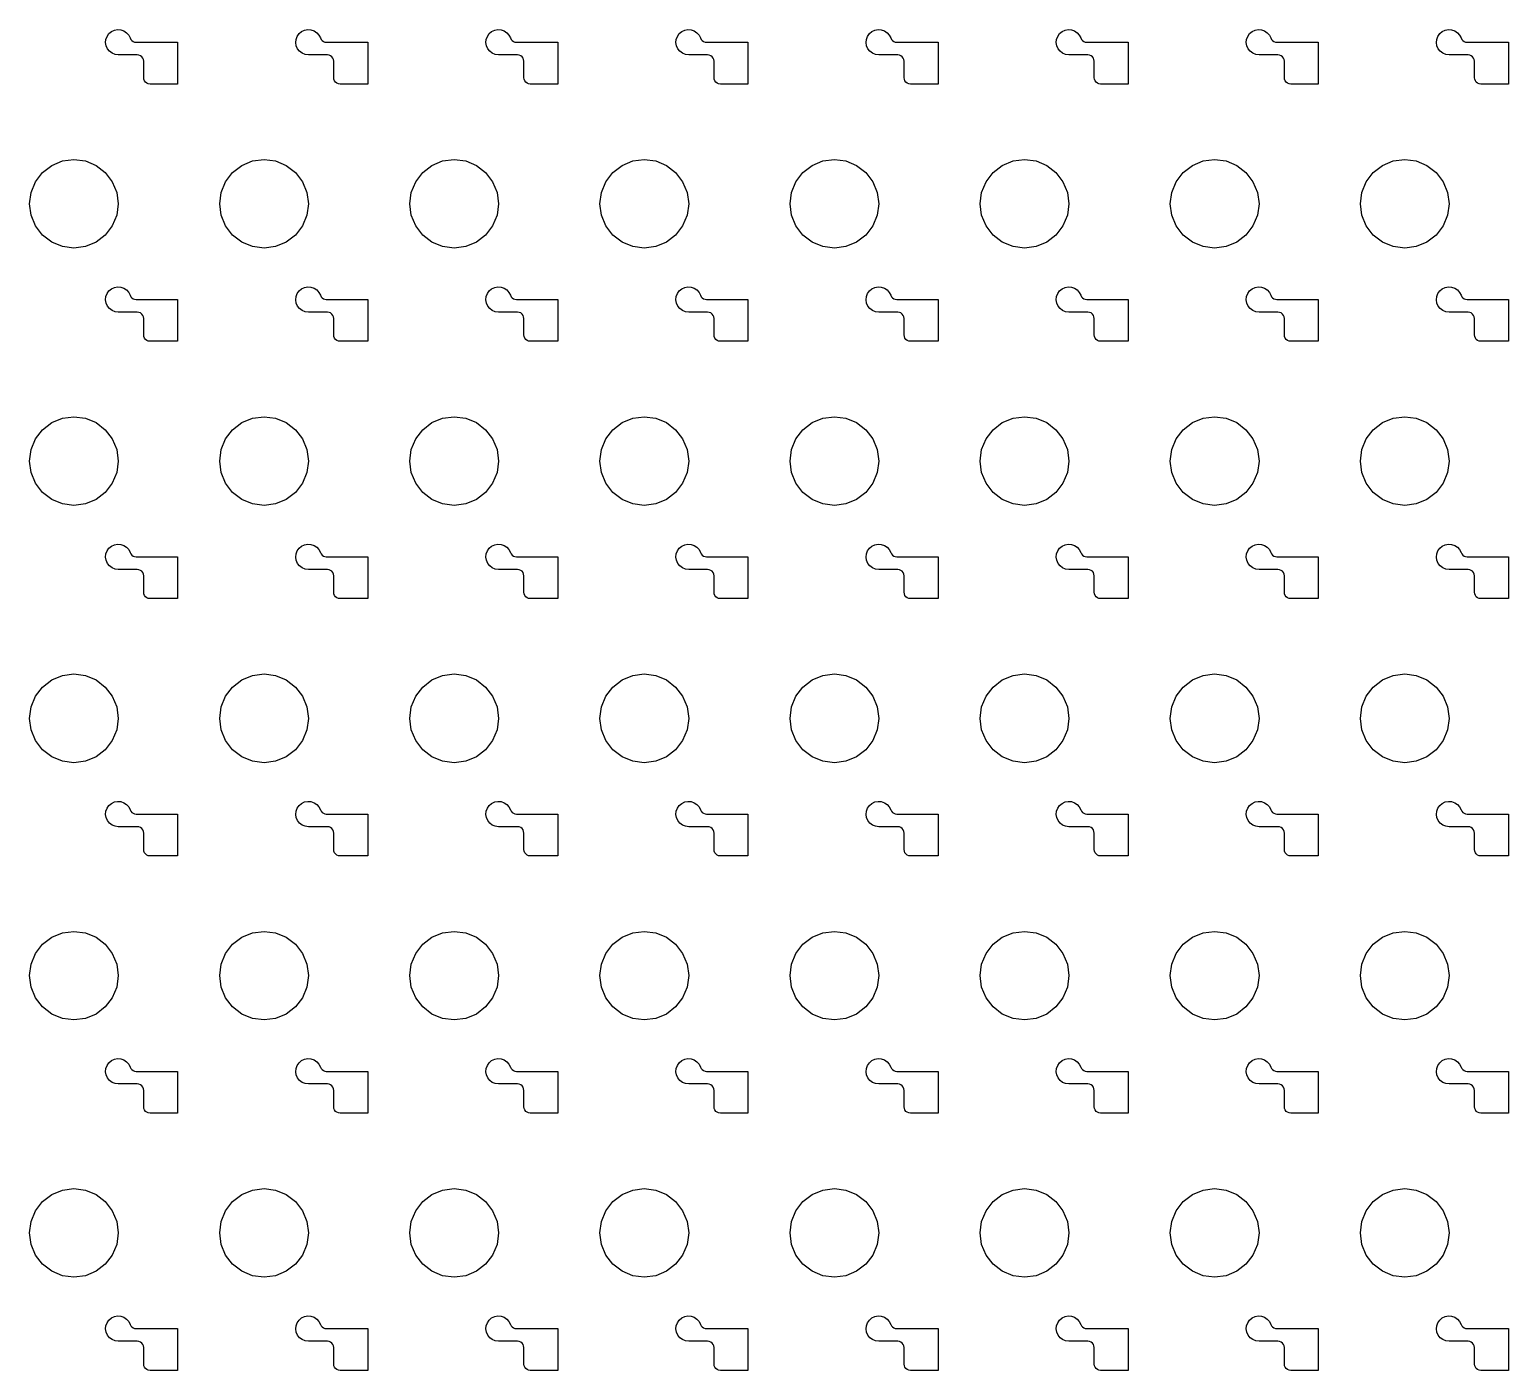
# Model space of a CAD drawing. Extents: x 11 to 212, y 11 to 212.
# Drawn here: x 79.91 to 93.63, y 61.2 to 73.65 of the extents above; entities that cross this region are included whole.
import ezdxf

# ---------------------------------------------------------------- set-up
doc = ezdxf.new("R2010")
doc.units = 0
doc.layers.add('C3', color=7, linetype='continuous')

msp = doc.modelspace()

# ---------------------------------------------------------------- linework, layer by layer
at = {"layer": 'C3'}
for points in [[(81.024, 73.141), (81.008, 73.143), (80.994, 73.149), (80.982, 73.158), (80.973, 73.171), (80.967, 73.185), (80.965, 73.2), (80.965, 73.353), (80.963, 73.368), (80.957, 73.382), (80.947, 73.395), (80.935, 73.404), (80.921, 73.41), (80.906, 73.412), (80.729, 73.412), (80.699, 73.416), (80.672, 73.427), (80.647, 73.445), (80.629, 73.469), (80.617, 73.496), (80.612, 73.526), (80.615, 73.556), (80.625, 73.584), (80.643, 73.609), (80.666, 73.628), (80.693, 73.641), (80.723, 73.647), (80.753, 73.645), (80.782, 73.635), (80.807, 73.618), (80.827, 73.596), (80.84, 73.569), (80.847, 73.556), (80.856, 73.545), (80.868, 73.536), (80.881, 73.531), (80.896, 73.529), (81.28, 73.529), (81.28, 73.141)], [(82.788, 73.141), (82.773, 73.143), (82.759, 73.149), (82.747, 73.158), (82.737, 73.171), (82.731, 73.185), (82.729, 73.2), (82.729, 73.353), (82.727, 73.368), (82.722, 73.382), (82.712, 73.395), (82.7, 73.404), (82.686, 73.41), (82.671, 73.412), (82.494, 73.412), (82.464, 73.416), (82.436, 73.427), (82.412, 73.445), (82.393, 73.469), (82.381, 73.496), (82.377, 73.526), (82.38, 73.556), (82.39, 73.584), (82.408, 73.609), (82.431, 73.628), (82.458, 73.641), (82.488, 73.647), (82.518, 73.645), (82.546, 73.635), (82.571, 73.618), (82.591, 73.596), (82.605, 73.569), (82.611, 73.556), (82.621, 73.545), (82.633, 73.536), (82.646, 73.531), (82.66, 73.529), (83.045, 73.529), (83.045, 73.141)], [(84.553, 73.141), (84.538, 73.143), (84.524, 73.149), (84.511, 73.158), (84.502, 73.171), (84.496, 73.185), (84.494, 73.2), (84.494, 73.353), (84.492, 73.368), (84.486, 73.382), (84.477, 73.395), (84.465, 73.404), (84.451, 73.41), (84.435, 73.412), (84.259, 73.412), (84.229, 73.416), (84.201, 73.427), (84.177, 73.445), (84.158, 73.469), (84.146, 73.496), (84.141, 73.526), (84.144, 73.556), (84.155, 73.584), (84.172, 73.609), (84.195, 73.628), (84.223, 73.641), (84.252, 73.647), (84.282, 73.645), (84.311, 73.635), (84.336, 73.618), (84.356, 73.596), (84.37, 73.569), (84.376, 73.556), (84.386, 73.545), (84.397, 73.536), (84.411, 73.531), (84.425, 73.529), (84.809, 73.529), (84.809, 73.141)], [(86.318, 73.141), (86.302, 73.143), (86.288, 73.149), (86.276, 73.158), (86.267, 73.171), (86.261, 73.185), (86.259, 73.2), (86.259, 73.353), (86.257, 73.368), (86.251, 73.382), (86.242, 73.395), (86.229, 73.404), (86.215, 73.41), (86.2, 73.412), (86.024, 73.412), (85.994, 73.416), (85.966, 73.427), (85.941, 73.445), (85.923, 73.469), (85.911, 73.496), (85.906, 73.526), (85.909, 73.556), (85.92, 73.584), (85.937, 73.609), (85.96, 73.628), (85.987, 73.641), (86.017, 73.647), (86.047, 73.645), (86.076, 73.635), (86.101, 73.618), (86.121, 73.596), (86.134, 73.569), (86.141, 73.556), (86.15, 73.545), (86.162, 73.536), (86.176, 73.531), (86.19, 73.529), (86.574, 73.529), (86.574, 73.141)], [(88.082, 73.141), (88.067, 73.143), (88.053, 73.149), (88.041, 73.158), (88.031, 73.171), (88.026, 73.185), (88.024, 73.2), (88.024, 73.353), (88.022, 73.368), (88.016, 73.382), (88.006, 73.395), (87.994, 73.404), (87.98, 73.41), (87.965, 73.412), (87.788, 73.412), (87.758, 73.416), (87.73, 73.427), (87.706, 73.445), (87.687, 73.469), (87.675, 73.496), (87.671, 73.526), (87.674, 73.556), (87.684, 73.584), (87.702, 73.609), (87.725, 73.628), (87.752, 73.641), (87.782, 73.647), (87.812, 73.645), (87.84, 73.635), (87.866, 73.618), (87.886, 73.596), (87.899, 73.569), (87.906, 73.556), (87.915, 73.545), (87.927, 73.536), (87.94, 73.531), (87.955, 73.529), (88.339, 73.529), (88.339, 73.141)], [(89.847, 73.141), (89.832, 73.143), (89.818, 73.149), (89.805, 73.158), (89.796, 73.171), (89.79, 73.185), (89.788, 73.2), (89.788, 73.353), (89.786, 73.368), (89.78, 73.382), (89.771, 73.395), (89.759, 73.404), (89.745, 73.41), (89.729, 73.412), (89.553, 73.412), (89.523, 73.416), (89.495, 73.427), (89.471, 73.445), (89.452, 73.469), (89.44, 73.496), (89.435, 73.526), (89.438, 73.556), (89.449, 73.584), (89.466, 73.609), (89.49, 73.628), (89.517, 73.641), (89.546, 73.647), (89.577, 73.645), (89.605, 73.635), (89.63, 73.618), (89.65, 73.596), (89.664, 73.569), (89.67, 73.556), (89.68, 73.545), (89.692, 73.536), (89.705, 73.531), (89.719, 73.529), (90.104, 73.529), (90.104, 73.141)], [(91.612, 73.141), (91.597, 73.143), (91.582, 73.149), (91.57, 73.158), (91.561, 73.171), (91.555, 73.185), (91.553, 73.2), (91.553, 73.353), (91.551, 73.368), (91.545, 73.382), (91.536, 73.395), (91.524, 73.404), (91.509, 73.41), (91.494, 73.412), (91.318, 73.412), (91.288, 73.416), (91.26, 73.427), (91.236, 73.445), (91.217, 73.469), (91.205, 73.496), (91.2, 73.526), (91.203, 73.556), (91.214, 73.584), (91.231, 73.609), (91.254, 73.628), (91.282, 73.641), (91.311, 73.647), (91.341, 73.645), (91.37, 73.635), (91.395, 73.618), (91.415, 73.596), (91.429, 73.569), (91.435, 73.556), (91.444, 73.545), (91.456, 73.536), (91.47, 73.531), (91.484, 73.529), (91.868, 73.529), (91.868, 73.141)], [(93.376, 73.141), (93.361, 73.143), (93.347, 73.149), (93.335, 73.158), (93.326, 73.171), (93.32, 73.185), (93.318, 73.2), (93.318, 73.353), (93.316, 73.368), (93.31, 73.382), (93.3, 73.395), (93.288, 73.404), (93.274, 73.41), (93.259, 73.412), (93.082, 73.412), (93.052, 73.416), (93.024, 73.427), (93, 73.445), (92.982, 73.469), (92.969, 73.496), (92.965, 73.526), (92.968, 73.556), (92.978, 73.584), (92.996, 73.609), (93.019, 73.628), (93.046, 73.641), (93.076, 73.647), (93.106, 73.645), (93.135, 73.635), (93.16, 73.618), (93.18, 73.596), (93.193, 73.569), (93.2, 73.556), (93.209, 73.545), (93.221, 73.536), (93.234, 73.531), (93.249, 73.529), (93.633, 73.529), (93.633, 73.141)], [(80.729, 72.029), (80.715, 71.923), (80.674, 71.824), (80.609, 71.738), (80.524, 71.673), (80.424, 71.632), (80.318, 71.618), (80.211, 71.632), (80.112, 71.673), (80.026, 71.738), (79.961, 71.824), (79.92, 71.923), (79.906, 72.029), (79.92, 72.136), (79.961, 72.235), (80.026, 72.321), (80.112, 72.386), (80.211, 72.427), (80.318, 72.441), (80.424, 72.427), (80.524, 72.386), (80.609, 72.321), (80.674, 72.235), (80.715, 72.136)], [(82.494, 72.029), (82.48, 71.923), (82.439, 71.824), (82.374, 71.738), (82.288, 71.673), (82.189, 71.632), (82.082, 71.618), (81.976, 71.632), (81.876, 71.673), (81.791, 71.738), (81.726, 71.824), (81.685, 71.923), (81.671, 72.029), (81.685, 72.136), (81.726, 72.235), (81.791, 72.321), (81.876, 72.386), (81.976, 72.427), (82.082, 72.441), (82.189, 72.427), (82.288, 72.386), (82.374, 72.321), (82.439, 72.235), (82.48, 72.136)], [(84.259, 72.029), (84.245, 71.923), (84.204, 71.824), (84.138, 71.738), (84.053, 71.673), (83.954, 71.632), (83.847, 71.618), (83.74, 71.632), (83.641, 71.673), (83.556, 71.738), (83.49, 71.824), (83.449, 71.923), (83.435, 72.029), (83.449, 72.136), (83.49, 72.235), (83.556, 72.321), (83.641, 72.386), (83.74, 72.427), (83.847, 72.441), (83.954, 72.427), (84.053, 72.386), (84.138, 72.321), (84.204, 72.235), (84.245, 72.136)], [(86.024, 72.029), (86.009, 71.923), (85.968, 71.824), (85.903, 71.738), (85.818, 71.673), (85.718, 71.632), (85.612, 71.618), (85.505, 71.632), (85.406, 71.673), (85.321, 71.738), (85.255, 71.824), (85.214, 71.923), (85.2, 72.029), (85.214, 72.136), (85.255, 72.235), (85.321, 72.321), (85.406, 72.386), (85.505, 72.427), (85.612, 72.441), (85.718, 72.427), (85.818, 72.386), (85.903, 72.321), (85.968, 72.235), (86.009, 72.136)], [(87.788, 72.029), (87.774, 71.923), (87.733, 71.824), (87.668, 71.738), (87.582, 71.673), (87.483, 71.632), (87.376, 71.618), (87.27, 71.632), (87.171, 71.673), (87.085, 71.738), (87.02, 71.824), (86.979, 71.923), (86.965, 72.029), (86.979, 72.136), (87.02, 72.235), (87.085, 72.321), (87.171, 72.386), (87.27, 72.427), (87.376, 72.441), (87.483, 72.427), (87.582, 72.386), (87.668, 72.321), (87.733, 72.235), (87.774, 72.136)], [(89.553, 72.029), (89.539, 71.923), (89.498, 71.824), (89.432, 71.738), (89.347, 71.673), (89.248, 71.632), (89.141, 71.618), (89.035, 71.632), (88.935, 71.673), (88.85, 71.738), (88.785, 71.824), (88.743, 71.923), (88.729, 72.029), (88.743, 72.136), (88.785, 72.235), (88.85, 72.321), (88.935, 72.386), (89.035, 72.427), (89.141, 72.441), (89.248, 72.427), (89.347, 72.386), (89.432, 72.321), (89.498, 72.235), (89.539, 72.136)], [(91.318, 72.029), (91.304, 71.923), (91.262, 71.824), (91.197, 71.738), (91.112, 71.673), (91.012, 71.632), (90.906, 71.618), (90.799, 71.632), (90.7, 71.673), (90.615, 71.738), (90.549, 71.824), (90.508, 71.923), (90.494, 72.029), (90.508, 72.136), (90.549, 72.235), (90.615, 72.321), (90.7, 72.386), (90.799, 72.427), (90.906, 72.441), (91.012, 72.427), (91.112, 72.386), (91.197, 72.321), (91.262, 72.235), (91.304, 72.136)], [(93.082, 72.029), (93.068, 71.923), (93.027, 71.824), (92.962, 71.738), (92.876, 71.673), (92.777, 71.632), (92.671, 71.618), (92.564, 71.632), (92.465, 71.673), (92.379, 71.738), (92.314, 71.824), (92.273, 71.923), (92.259, 72.029), (92.273, 72.136), (92.314, 72.235), (92.379, 72.321), (92.465, 72.386), (92.564, 72.427), (92.671, 72.441), (92.777, 72.427), (92.876, 72.386), (92.962, 72.321), (93.027, 72.235), (93.068, 72.136)], [(81.024, 70.753), (81.008, 70.755), (80.994, 70.761), (80.982, 70.77), (80.973, 70.782), (80.967, 70.797), (80.965, 70.812), (80.965, 70.965), (80.963, 70.98), (80.957, 70.994), (80.947, 71.006), (80.935, 71.016), (80.921, 71.022), (80.906, 71.024), (80.729, 71.024), (80.699, 71.027), (80.672, 71.039), (80.647, 71.057), (80.629, 71.08), (80.617, 71.108), (80.612, 71.138), (80.615, 71.168), (80.625, 71.196), (80.643, 71.221), (80.666, 71.24), (80.693, 71.253), (80.723, 71.259), (80.753, 71.256), (80.782, 71.247), (80.807, 71.23), (80.827, 71.207), (80.84, 71.18), (80.847, 71.167), (80.856, 71.157), (80.868, 71.148), (80.881, 71.143), (80.896, 71.141), (81.28, 71.141), (81.28, 70.753)], [(82.788, 70.753), (82.773, 70.755), (82.759, 70.761), (82.747, 70.77), (82.737, 70.782), (82.731, 70.797), (82.729, 70.812), (82.729, 70.965), (82.727, 70.98), (82.722, 70.994), (82.712, 71.006), (82.7, 71.016), (82.686, 71.022), (82.671, 71.024), (82.494, 71.024), (82.464, 71.027), (82.436, 71.039), (82.412, 71.057), (82.393, 71.08), (82.381, 71.108), (82.377, 71.138), (82.38, 71.168), (82.39, 71.196), (82.408, 71.221), (82.431, 71.24), (82.458, 71.253), (82.488, 71.259), (82.518, 71.256), (82.546, 71.247), (82.571, 71.23), (82.591, 71.207), (82.605, 71.18), (82.611, 71.167), (82.621, 71.157), (82.633, 71.148), (82.646, 71.143), (82.66, 71.141), (83.045, 71.141), (83.045, 70.753)], [(84.553, 70.753), (84.538, 70.755), (84.524, 70.761), (84.511, 70.77), (84.502, 70.782), (84.496, 70.797), (84.494, 70.812), (84.494, 70.965), (84.492, 70.98), (84.486, 70.994), (84.477, 71.006), (84.465, 71.016), (84.451, 71.022), (84.435, 71.024), (84.259, 71.024), (84.229, 71.027), (84.201, 71.039), (84.177, 71.057), (84.158, 71.08), (84.146, 71.108), (84.141, 71.138), (84.144, 71.168), (84.155, 71.196), (84.172, 71.221), (84.195, 71.24), (84.223, 71.253), (84.252, 71.259), (84.282, 71.256), (84.311, 71.247), (84.336, 71.23), (84.356, 71.207), (84.37, 71.18), (84.376, 71.167), (84.386, 71.157), (84.397, 71.148), (84.411, 71.143), (84.425, 71.141), (84.809, 71.141), (84.809, 70.753)], [(86.318, 70.753), (86.302, 70.755), (86.288, 70.761), (86.276, 70.77), (86.267, 70.782), (86.261, 70.797), (86.259, 70.812), (86.259, 70.965), (86.257, 70.98), (86.251, 70.994), (86.242, 71.006), (86.229, 71.016), (86.215, 71.022), (86.2, 71.024), (86.024, 71.024), (85.994, 71.027), (85.966, 71.039), (85.941, 71.057), (85.923, 71.08), (85.911, 71.108), (85.906, 71.138), (85.909, 71.168), (85.92, 71.196), (85.937, 71.221), (85.96, 71.24), (85.987, 71.253), (86.017, 71.259), (86.047, 71.256), (86.076, 71.247), (86.101, 71.23), (86.121, 71.207), (86.134, 71.18), (86.141, 71.167), (86.15, 71.157), (86.162, 71.148), (86.176, 71.143), (86.19, 71.141), (86.574, 71.141), (86.574, 70.753)], [(88.082, 70.753), (88.067, 70.755), (88.053, 70.761), (88.041, 70.77), (88.031, 70.782), (88.026, 70.797), (88.024, 70.812), (88.024, 70.965), (88.022, 70.98), (88.016, 70.994), (88.006, 71.006), (87.994, 71.016), (87.98, 71.022), (87.965, 71.024), (87.788, 71.024), (87.758, 71.027), (87.73, 71.039), (87.706, 71.057), (87.687, 71.08), (87.675, 71.108), (87.671, 71.138), (87.674, 71.168), (87.684, 71.196), (87.702, 71.221), (87.725, 71.24), (87.752, 71.253), (87.782, 71.259), (87.812, 71.256), (87.84, 71.247), (87.866, 71.23), (87.886, 71.207), (87.899, 71.18), (87.906, 71.167), (87.915, 71.157), (87.927, 71.148), (87.94, 71.143), (87.955, 71.141), (88.339, 71.141), (88.339, 70.753)], [(89.847, 70.753), (89.832, 70.755), (89.818, 70.761), (89.805, 70.77), (89.796, 70.782), (89.79, 70.797), (89.788, 70.812), (89.788, 70.965), (89.786, 70.98), (89.78, 70.994), (89.771, 71.006), (89.759, 71.016), (89.745, 71.022), (89.729, 71.024), (89.553, 71.024), (89.523, 71.027), (89.495, 71.039), (89.471, 71.057), (89.452, 71.08), (89.44, 71.108), (89.435, 71.138), (89.438, 71.168), (89.449, 71.196), (89.466, 71.221), (89.49, 71.24), (89.517, 71.253), (89.546, 71.259), (89.577, 71.256), (89.605, 71.247), (89.63, 71.23), (89.65, 71.207), (89.664, 71.18), (89.67, 71.167), (89.68, 71.157), (89.692, 71.148), (89.705, 71.143), (89.719, 71.141), (90.104, 71.141), (90.104, 70.753)], [(91.612, 70.753), (91.597, 70.755), (91.582, 70.761), (91.57, 70.77), (91.561, 70.782), (91.555, 70.797), (91.553, 70.812), (91.553, 70.965), (91.551, 70.98), (91.545, 70.994), (91.536, 71.006), (91.524, 71.016), (91.509, 71.022), (91.494, 71.024), (91.318, 71.024), (91.288, 71.027), (91.26, 71.039), (91.236, 71.057), (91.217, 71.08), (91.205, 71.108), (91.2, 71.138), (91.203, 71.168), (91.214, 71.196), (91.231, 71.221), (91.254, 71.24), (91.282, 71.253), (91.311, 71.259), (91.341, 71.256), (91.37, 71.247), (91.395, 71.23), (91.415, 71.207), (91.429, 71.18), (91.435, 71.167), (91.444, 71.157), (91.456, 71.148), (91.47, 71.143), (91.484, 71.141), (91.868, 71.141), (91.868, 70.753)], [(93.376, 70.753), (93.361, 70.755), (93.347, 70.761), (93.335, 70.77), (93.326, 70.782), (93.32, 70.797), (93.318, 70.812), (93.318, 70.965), (93.316, 70.98), (93.31, 70.994), (93.3, 71.006), (93.288, 71.016), (93.274, 71.022), (93.259, 71.024), (93.082, 71.024), (93.052, 71.027), (93.024, 71.039), (93, 71.057), (92.982, 71.08), (92.969, 71.108), (92.965, 71.138), (92.968, 71.168), (92.978, 71.196), (92.996, 71.221), (93.019, 71.24), (93.046, 71.253), (93.076, 71.259), (93.106, 71.256), (93.135, 71.247), (93.16, 71.23), (93.18, 71.207), (93.193, 71.18), (93.2, 71.167), (93.209, 71.157), (93.221, 71.148), (93.234, 71.143), (93.249, 71.141), (93.633, 71.141), (93.633, 70.753)], [(80.729, 69.641), (80.715, 69.535), (80.674, 69.435), (80.609, 69.35), (80.524, 69.285), (80.424, 69.243), (80.318, 69.229), (80.211, 69.243), (80.112, 69.285), (80.026, 69.35), (79.961, 69.435), (79.92, 69.535), (79.906, 69.641), (79.92, 69.748), (79.961, 69.847), (80.026, 69.932), (80.112, 69.998), (80.211, 70.039), (80.318, 70.053), (80.424, 70.039), (80.524, 69.998), (80.609, 69.932), (80.674, 69.847), (80.715, 69.748)], [(82.494, 69.641), (82.48, 69.535), (82.439, 69.435), (82.374, 69.35), (82.288, 69.285), (82.189, 69.243), (82.082, 69.229), (81.976, 69.243), (81.876, 69.285), (81.791, 69.35), (81.726, 69.435), (81.685, 69.535), (81.671, 69.641), (81.685, 69.748), (81.726, 69.847), (81.791, 69.932), (81.876, 69.998), (81.976, 70.039), (82.082, 70.053), (82.189, 70.039), (82.288, 69.998), (82.374, 69.932), (82.439, 69.847), (82.48, 69.748)], [(84.259, 69.641), (84.245, 69.535), (84.204, 69.435), (84.138, 69.35), (84.053, 69.285), (83.954, 69.243), (83.847, 69.229), (83.74, 69.243), (83.641, 69.285), (83.556, 69.35), (83.49, 69.435), (83.449, 69.535), (83.435, 69.641), (83.449, 69.748), (83.49, 69.847), (83.556, 69.932), (83.641, 69.998), (83.74, 70.039), (83.847, 70.053), (83.954, 70.039), (84.053, 69.998), (84.138, 69.932), (84.204, 69.847), (84.245, 69.748)], [(86.024, 69.641), (86.009, 69.535), (85.968, 69.435), (85.903, 69.35), (85.818, 69.285), (85.718, 69.243), (85.612, 69.229), (85.505, 69.243), (85.406, 69.285), (85.321, 69.35), (85.255, 69.435), (85.214, 69.535), (85.2, 69.641), (85.214, 69.748), (85.255, 69.847), (85.321, 69.932), (85.406, 69.998), (85.505, 70.039), (85.612, 70.053), (85.718, 70.039), (85.818, 69.998), (85.903, 69.932), (85.968, 69.847), (86.009, 69.748)], [(87.788, 69.641), (87.774, 69.535), (87.733, 69.435), (87.668, 69.35), (87.582, 69.285), (87.483, 69.243), (87.376, 69.229), (87.27, 69.243), (87.171, 69.285), (87.085, 69.35), (87.02, 69.435), (86.979, 69.535), (86.965, 69.641), (86.979, 69.748), (87.02, 69.847), (87.085, 69.932), (87.171, 69.998), (87.27, 70.039), (87.376, 70.053), (87.483, 70.039), (87.582, 69.998), (87.668, 69.932), (87.733, 69.847), (87.774, 69.748)], [(89.553, 69.641), (89.539, 69.535), (89.498, 69.435), (89.432, 69.35), (89.347, 69.285), (89.248, 69.243), (89.141, 69.229), (89.035, 69.243), (88.935, 69.285), (88.85, 69.35), (88.785, 69.435), (88.743, 69.535), (88.729, 69.641), (88.743, 69.748), (88.785, 69.847), (88.85, 69.932), (88.935, 69.998), (89.035, 70.039), (89.141, 70.053), (89.248, 70.039), (89.347, 69.998), (89.432, 69.932), (89.498, 69.847), (89.539, 69.748)], [(91.318, 69.641), (91.304, 69.535), (91.262, 69.435), (91.197, 69.35), (91.112, 69.285), (91.012, 69.243), (90.906, 69.229), (90.799, 69.243), (90.7, 69.285), (90.615, 69.35), (90.549, 69.435), (90.508, 69.535), (90.494, 69.641), (90.508, 69.748), (90.549, 69.847), (90.615, 69.932), (90.7, 69.998), (90.799, 70.039), (90.906, 70.053), (91.012, 70.039), (91.112, 69.998), (91.197, 69.932), (91.262, 69.847), (91.304, 69.748)], [(93.082, 69.641), (93.068, 69.535), (93.027, 69.435), (92.962, 69.35), (92.876, 69.285), (92.777, 69.243), (92.671, 69.229), (92.564, 69.243), (92.465, 69.285), (92.379, 69.35), (92.314, 69.435), (92.273, 69.535), (92.259, 69.641), (92.273, 69.748), (92.314, 69.847), (92.379, 69.932), (92.465, 69.998), (92.564, 70.039), (92.671, 70.053), (92.777, 70.039), (92.876, 69.998), (92.962, 69.932), (93.027, 69.847), (93.068, 69.748)], [(81.024, 68.365), (81.008, 68.367), (80.994, 68.373), (80.982, 68.382), (80.973, 68.394), (80.967, 68.408), (80.965, 68.424), (80.965, 68.576), (80.963, 68.592), (80.957, 68.606), (80.947, 68.618), (80.935, 68.627), (80.921, 68.633), (80.906, 68.635), (80.729, 68.635), (80.699, 68.639), (80.672, 68.651), (80.647, 68.669), (80.629, 68.692), (80.617, 68.72), (80.612, 68.75), (80.615, 68.78), (80.625, 68.808), (80.643, 68.833), (80.666, 68.852), (80.693, 68.865), (80.723, 68.87), (80.753, 68.868), (80.782, 68.858), (80.807, 68.842), (80.827, 68.819), (80.84, 68.792), (80.847, 68.779), (80.856, 68.768), (80.868, 68.76), (80.881, 68.755), (80.896, 68.753), (81.28, 68.753), (81.28, 68.365)], [(82.788, 68.365), (82.773, 68.367), (82.759, 68.373), (82.747, 68.382), (82.737, 68.394), (82.731, 68.408), (82.729, 68.424), (82.729, 68.576), (82.727, 68.592), (82.722, 68.606), (82.712, 68.618), (82.7, 68.627), (82.686, 68.633), (82.671, 68.635), (82.494, 68.635), (82.464, 68.639), (82.436, 68.651), (82.412, 68.669), (82.393, 68.692), (82.381, 68.72), (82.377, 68.75), (82.38, 68.78), (82.39, 68.808), (82.408, 68.833), (82.431, 68.852), (82.458, 68.865), (82.488, 68.87), (82.518, 68.868), (82.546, 68.858), (82.571, 68.842), (82.591, 68.819), (82.605, 68.792), (82.611, 68.779), (82.621, 68.768), (82.633, 68.76), (82.646, 68.755), (82.66, 68.753), (83.045, 68.753), (83.045, 68.365)], [(84.553, 68.365), (84.538, 68.367), (84.524, 68.373), (84.511, 68.382), (84.502, 68.394), (84.496, 68.408), (84.494, 68.424), (84.494, 68.576), (84.492, 68.592), (84.486, 68.606), (84.477, 68.618), (84.465, 68.627), (84.451, 68.633), (84.435, 68.635), (84.259, 68.635), (84.229, 68.639), (84.201, 68.651), (84.177, 68.669), (84.158, 68.692), (84.146, 68.72), (84.141, 68.75), (84.144, 68.78), (84.155, 68.808), (84.172, 68.833), (84.195, 68.852), (84.223, 68.865), (84.252, 68.87), (84.282, 68.868), (84.311, 68.858), (84.336, 68.842), (84.356, 68.819), (84.37, 68.792), (84.376, 68.779), (84.386, 68.768), (84.397, 68.76), (84.411, 68.755), (84.425, 68.753), (84.809, 68.753), (84.809, 68.365)], [(86.318, 68.365), (86.302, 68.367), (86.288, 68.373), (86.276, 68.382), (86.267, 68.394), (86.261, 68.408), (86.259, 68.424), (86.259, 68.576), (86.257, 68.592), (86.251, 68.606), (86.242, 68.618), (86.229, 68.627), (86.215, 68.633), (86.2, 68.635), (86.024, 68.635), (85.994, 68.639), (85.966, 68.651), (85.941, 68.669), (85.923, 68.692), (85.911, 68.72), (85.906, 68.75), (85.909, 68.78), (85.92, 68.808), (85.937, 68.833), (85.96, 68.852), (85.987, 68.865), (86.017, 68.87), (86.047, 68.868), (86.076, 68.858), (86.101, 68.842), (86.121, 68.819), (86.134, 68.792), (86.141, 68.779), (86.15, 68.768), (86.162, 68.76), (86.176, 68.755), (86.19, 68.753), (86.574, 68.753), (86.574, 68.365)], [(88.082, 68.365), (88.067, 68.367), (88.053, 68.373), (88.041, 68.382), (88.031, 68.394), (88.026, 68.408), (88.024, 68.424), (88.024, 68.576), (88.022, 68.592), (88.016, 68.606), (88.006, 68.618), (87.994, 68.627), (87.98, 68.633), (87.965, 68.635), (87.788, 68.635), (87.758, 68.639), (87.73, 68.651), (87.706, 68.669), (87.687, 68.692), (87.675, 68.72), (87.671, 68.75), (87.674, 68.78), (87.684, 68.808), (87.702, 68.833), (87.725, 68.852), (87.752, 68.865), (87.782, 68.87), (87.812, 68.868), (87.84, 68.858), (87.866, 68.842), (87.886, 68.819), (87.899, 68.792), (87.906, 68.779), (87.915, 68.768), (87.927, 68.76), (87.94, 68.755), (87.955, 68.753), (88.339, 68.753), (88.339, 68.365)], [(89.847, 68.365), (89.832, 68.367), (89.818, 68.373), (89.805, 68.382), (89.796, 68.394), (89.79, 68.408), (89.788, 68.424), (89.788, 68.576), (89.786, 68.592), (89.78, 68.606), (89.771, 68.618), (89.759, 68.627), (89.745, 68.633), (89.729, 68.635), (89.553, 68.635), (89.523, 68.639), (89.495, 68.651), (89.471, 68.669), (89.452, 68.692), (89.44, 68.72), (89.435, 68.75), (89.438, 68.78), (89.449, 68.808), (89.466, 68.833), (89.49, 68.852), (89.517, 68.865), (89.546, 68.87), (89.577, 68.868), (89.605, 68.858), (89.63, 68.842), (89.65, 68.819), (89.664, 68.792), (89.67, 68.779), (89.68, 68.768), (89.692, 68.76), (89.705, 68.755), (89.719, 68.753), (90.104, 68.753), (90.104, 68.365)], [(91.612, 68.365), (91.597, 68.367), (91.582, 68.373), (91.57, 68.382), (91.561, 68.394), (91.555, 68.408), (91.553, 68.424), (91.553, 68.576), (91.551, 68.592), (91.545, 68.606), (91.536, 68.618), (91.524, 68.627), (91.509, 68.633), (91.494, 68.635), (91.318, 68.635), (91.288, 68.639), (91.26, 68.651), (91.236, 68.669), (91.217, 68.692), (91.205, 68.72), (91.2, 68.75), (91.203, 68.78), (91.214, 68.808), (91.231, 68.833), (91.254, 68.852), (91.282, 68.865), (91.311, 68.87), (91.341, 68.868), (91.37, 68.858), (91.395, 68.842), (91.415, 68.819), (91.429, 68.792), (91.435, 68.779), (91.444, 68.768), (91.456, 68.76), (91.47, 68.755), (91.484, 68.753), (91.868, 68.753), (91.868, 68.365)], [(93.376, 68.365), (93.361, 68.367), (93.347, 68.373), (93.335, 68.382), (93.326, 68.394), (93.32, 68.408), (93.318, 68.424), (93.318, 68.576), (93.316, 68.592), (93.31, 68.606), (93.3, 68.618), (93.288, 68.627), (93.274, 68.633), (93.259, 68.635), (93.082, 68.635), (93.052, 68.639), (93.024, 68.651), (93, 68.669), (92.982, 68.692), (92.969, 68.72), (92.965, 68.75), (92.968, 68.78), (92.978, 68.808), (92.996, 68.833), (93.019, 68.852), (93.046, 68.865), (93.076, 68.87), (93.106, 68.868), (93.135, 68.858), (93.16, 68.842), (93.18, 68.819), (93.193, 68.792), (93.2, 68.779), (93.209, 68.768), (93.221, 68.76), (93.234, 68.755), (93.249, 68.753), (93.633, 68.753), (93.633, 68.365)], [(80.729, 67.253), (80.715, 67.146), (80.674, 67.047), (80.609, 66.962), (80.524, 66.896), (80.424, 66.855), (80.318, 66.841), (80.211, 66.855), (80.112, 66.896), (80.026, 66.962), (79.961, 67.047), (79.92, 67.146), (79.906, 67.253), (79.92, 67.36), (79.961, 67.459), (80.026, 67.544), (80.112, 67.61), (80.211, 67.651), (80.318, 67.665), (80.424, 67.651), (80.524, 67.61), (80.609, 67.544), (80.674, 67.459), (80.715, 67.36)], [(82.494, 67.253), (82.48, 67.146), (82.439, 67.047), (82.374, 66.962), (82.288, 66.896), (82.189, 66.855), (82.082, 66.841), (81.976, 66.855), (81.876, 66.896), (81.791, 66.962), (81.726, 67.047), (81.685, 67.146), (81.671, 67.253), (81.685, 67.36), (81.726, 67.459), (81.791, 67.544), (81.876, 67.61), (81.976, 67.651), (82.082, 67.665), (82.189, 67.651), (82.288, 67.61), (82.374, 67.544), (82.439, 67.459), (82.48, 67.36)], [(84.259, 67.253), (84.245, 67.146), (84.204, 67.047), (84.138, 66.962), (84.053, 66.896), (83.954, 66.855), (83.847, 66.841), (83.74, 66.855), (83.641, 66.896), (83.556, 66.962), (83.49, 67.047), (83.449, 67.146), (83.435, 67.253), (83.449, 67.36), (83.49, 67.459), (83.556, 67.544), (83.641, 67.61), (83.74, 67.651), (83.847, 67.665), (83.954, 67.651), (84.053, 67.61), (84.138, 67.544), (84.204, 67.459), (84.245, 67.36)], [(86.024, 67.253), (86.009, 67.146), (85.968, 67.047), (85.903, 66.962), (85.818, 66.896), (85.718, 66.855), (85.612, 66.841), (85.505, 66.855), (85.406, 66.896), (85.321, 66.962), (85.255, 67.047), (85.214, 67.146), (85.2, 67.253), (85.214, 67.36), (85.255, 67.459), (85.321, 67.544), (85.406, 67.61), (85.505, 67.651), (85.612, 67.665), (85.718, 67.651), (85.818, 67.61), (85.903, 67.544), (85.968, 67.459), (86.009, 67.36)], [(87.788, 67.253), (87.774, 67.146), (87.733, 67.047), (87.668, 66.962), (87.582, 66.896), (87.483, 66.855), (87.376, 66.841), (87.27, 66.855), (87.171, 66.896), (87.085, 66.962), (87.02, 67.047), (86.979, 67.146), (86.965, 67.253), (86.979, 67.36), (87.02, 67.459), (87.085, 67.544), (87.171, 67.61), (87.27, 67.651), (87.376, 67.665), (87.483, 67.651), (87.582, 67.61), (87.668, 67.544), (87.733, 67.459), (87.774, 67.36)], [(89.553, 67.253), (89.539, 67.146), (89.498, 67.047), (89.432, 66.962), (89.347, 66.896), (89.248, 66.855), (89.141, 66.841), (89.035, 66.855), (88.935, 66.896), (88.85, 66.962), (88.785, 67.047), (88.743, 67.146), (88.729, 67.253), (88.743, 67.36), (88.785, 67.459), (88.85, 67.544), (88.935, 67.61), (89.035, 67.651), (89.141, 67.665), (89.248, 67.651), (89.347, 67.61), (89.432, 67.544), (89.498, 67.459), (89.539, 67.36)], [(91.318, 67.253), (91.304, 67.146), (91.262, 67.047), (91.197, 66.962), (91.112, 66.896), (91.012, 66.855), (90.906, 66.841), (90.799, 66.855), (90.7, 66.896), (90.615, 66.962), (90.549, 67.047), (90.508, 67.146), (90.494, 67.253), (90.508, 67.36), (90.549, 67.459), (90.615, 67.544), (90.7, 67.61), (90.799, 67.651), (90.906, 67.665), (91.012, 67.651), (91.112, 67.61), (91.197, 67.544), (91.262, 67.459), (91.304, 67.36)], [(93.082, 67.253), (93.068, 67.146), (93.027, 67.047), (92.962, 66.962), (92.876, 66.896), (92.777, 66.855), (92.671, 66.841), (92.564, 66.855), (92.465, 66.896), (92.379, 66.962), (92.314, 67.047), (92.273, 67.146), (92.259, 67.253), (92.273, 67.36), (92.314, 67.459), (92.379, 67.544), (92.465, 67.61), (92.564, 67.651), (92.671, 67.665), (92.777, 67.651), (92.876, 67.61), (92.962, 67.544), (93.027, 67.459), (93.068, 67.36)], [(81.024, 65.976), (81.008, 65.978), (80.994, 65.984), (80.982, 65.994), (80.973, 66.006), (80.967, 66.02), (80.965, 66.035), (80.965, 66.188), (80.963, 66.203), (80.957, 66.218), (80.947, 66.23), (80.935, 66.239), (80.921, 66.245), (80.906, 66.247), (80.729, 66.247), (80.699, 66.251), (80.672, 66.262), (80.647, 66.28), (80.629, 66.304), (80.617, 66.332), (80.612, 66.361), (80.615, 66.391), (80.625, 66.42), (80.643, 66.444), (80.666, 66.464), (80.693, 66.477), (80.723, 66.482), (80.753, 66.48), (80.782, 66.47), (80.807, 66.453), (80.827, 66.431), (80.84, 66.404), (80.847, 66.391), (80.856, 66.38), (80.868, 66.372), (80.881, 66.366), (80.896, 66.365), (81.28, 66.365), (81.28, 65.976)], [(82.788, 65.976), (82.773, 65.978), (82.759, 65.984), (82.747, 65.994), (82.737, 66.006), (82.731, 66.02), (82.729, 66.035), (82.729, 66.188), (82.727, 66.203), (82.722, 66.218), (82.712, 66.23), (82.7, 66.239), (82.686, 66.245), (82.671, 66.247), (82.494, 66.247), (82.464, 66.251), (82.436, 66.262), (82.412, 66.28), (82.393, 66.304), (82.381, 66.332), (82.377, 66.361), (82.38, 66.391), (82.39, 66.42), (82.408, 66.444), (82.431, 66.464), (82.458, 66.477), (82.488, 66.482), (82.518, 66.48), (82.546, 66.47), (82.571, 66.453), (82.591, 66.431), (82.605, 66.404), (82.611, 66.391), (82.621, 66.38), (82.633, 66.372), (82.646, 66.366), (82.66, 66.365), (83.045, 66.365), (83.045, 65.976)], [(84.553, 65.976), (84.538, 65.978), (84.524, 65.984), (84.511, 65.994), (84.502, 66.006), (84.496, 66.02), (84.494, 66.035), (84.494, 66.188), (84.492, 66.203), (84.486, 66.218), (84.477, 66.23), (84.465, 66.239), (84.451, 66.245), (84.435, 66.247), (84.259, 66.247), (84.229, 66.251), (84.201, 66.262), (84.177, 66.28), (84.158, 66.304), (84.146, 66.332), (84.141, 66.361), (84.144, 66.391), (84.155, 66.42), (84.172, 66.444), (84.195, 66.464), (84.223, 66.477), (84.252, 66.482), (84.282, 66.48), (84.311, 66.47), (84.336, 66.453), (84.356, 66.431), (84.37, 66.404), (84.376, 66.391), (84.386, 66.38), (84.397, 66.372), (84.411, 66.366), (84.425, 66.365), (84.809, 66.365), (84.809, 65.976)], [(86.318, 65.976), (86.302, 65.978), (86.288, 65.984), (86.276, 65.994), (86.267, 66.006), (86.261, 66.02), (86.259, 66.035), (86.259, 66.188), (86.257, 66.203), (86.251, 66.218), (86.242, 66.23), (86.229, 66.239), (86.215, 66.245), (86.2, 66.247), (86.024, 66.247), (85.994, 66.251), (85.966, 66.262), (85.941, 66.28), (85.923, 66.304), (85.911, 66.332), (85.906, 66.361), (85.909, 66.391), (85.92, 66.42), (85.937, 66.444), (85.96, 66.464), (85.987, 66.477), (86.017, 66.482), (86.047, 66.48), (86.076, 66.47), (86.101, 66.453), (86.121, 66.431), (86.134, 66.404), (86.141, 66.391), (86.15, 66.38), (86.162, 66.372), (86.176, 66.366), (86.19, 66.365), (86.574, 66.365), (86.574, 65.976)], [(88.082, 65.976), (88.067, 65.978), (88.053, 65.984), (88.041, 65.994), (88.031, 66.006), (88.026, 66.02), (88.024, 66.035), (88.024, 66.188), (88.022, 66.203), (88.016, 66.218), (88.006, 66.23), (87.994, 66.239), (87.98, 66.245), (87.965, 66.247), (87.788, 66.247), (87.758, 66.251), (87.73, 66.262), (87.706, 66.28), (87.687, 66.304), (87.675, 66.332), (87.671, 66.361), (87.674, 66.391), (87.684, 66.42), (87.702, 66.444), (87.725, 66.464), (87.752, 66.477), (87.782, 66.482), (87.812, 66.48), (87.84, 66.47), (87.866, 66.453), (87.886, 66.431), (87.899, 66.404), (87.906, 66.391), (87.915, 66.38), (87.927, 66.372), (87.94, 66.366), (87.955, 66.365), (88.339, 66.365), (88.339, 65.976)], [(89.847, 65.976), (89.832, 65.978), (89.818, 65.984), (89.805, 65.994), (89.796, 66.006), (89.79, 66.02), (89.788, 66.035), (89.788, 66.188), (89.786, 66.203), (89.78, 66.218), (89.771, 66.23), (89.759, 66.239), (89.745, 66.245), (89.729, 66.247), (89.553, 66.247), (89.523, 66.251), (89.495, 66.262), (89.471, 66.28), (89.452, 66.304), (89.44, 66.332), (89.435, 66.361), (89.438, 66.391), (89.449, 66.42), (89.466, 66.444), (89.49, 66.464), (89.517, 66.477), (89.546, 66.482), (89.577, 66.48), (89.605, 66.47), (89.63, 66.453), (89.65, 66.431), (89.664, 66.404), (89.67, 66.391), (89.68, 66.38), (89.692, 66.372), (89.705, 66.366), (89.719, 66.365), (90.104, 66.365), (90.104, 65.976)], [(91.612, 65.976), (91.597, 65.978), (91.582, 65.984), (91.57, 65.994), (91.561, 66.006), (91.555, 66.02), (91.553, 66.035), (91.553, 66.188), (91.551, 66.203), (91.545, 66.218), (91.536, 66.23), (91.524, 66.239), (91.509, 66.245), (91.494, 66.247), (91.318, 66.247), (91.288, 66.251), (91.26, 66.262), (91.236, 66.28), (91.217, 66.304), (91.205, 66.332), (91.2, 66.361), (91.203, 66.391), (91.214, 66.42), (91.231, 66.444), (91.254, 66.464), (91.282, 66.477), (91.311, 66.482), (91.341, 66.48), (91.37, 66.47), (91.395, 66.453), (91.415, 66.431), (91.429, 66.404), (91.435, 66.391), (91.444, 66.38), (91.456, 66.372), (91.47, 66.366), (91.484, 66.365), (91.868, 66.365), (91.868, 65.976)], [(93.376, 65.976), (93.361, 65.978), (93.347, 65.984), (93.335, 65.994), (93.326, 66.006), (93.32, 66.02), (93.318, 66.035), (93.318, 66.188), (93.316, 66.203), (93.31, 66.218), (93.3, 66.23), (93.288, 66.239), (93.274, 66.245), (93.259, 66.247), (93.082, 66.247), (93.052, 66.251), (93.024, 66.262), (93, 66.28), (92.982, 66.304), (92.969, 66.332), (92.965, 66.361), (92.968, 66.391), (92.978, 66.42), (92.996, 66.444), (93.019, 66.464), (93.046, 66.477), (93.076, 66.482), (93.106, 66.48), (93.135, 66.47), (93.16, 66.453), (93.18, 66.431), (93.193, 66.404), (93.2, 66.391), (93.209, 66.38), (93.221, 66.372), (93.234, 66.366), (93.249, 66.365), (93.633, 66.365), (93.633, 65.976)], [(80.729, 64.865), (80.715, 64.758), (80.674, 64.659), (80.609, 64.574), (80.524, 64.508), (80.424, 64.467), (80.318, 64.453), (80.211, 64.467), (80.112, 64.508), (80.026, 64.574), (79.961, 64.659), (79.92, 64.758), (79.906, 64.865), (79.92, 64.971), (79.961, 65.071), (80.026, 65.156), (80.112, 65.221), (80.211, 65.262), (80.318, 65.276), (80.424, 65.262), (80.524, 65.221), (80.609, 65.156), (80.674, 65.071), (80.715, 64.971)], [(82.494, 64.865), (82.48, 64.758), (82.439, 64.659), (82.374, 64.574), (82.288, 64.508), (82.189, 64.467), (82.082, 64.453), (81.976, 64.467), (81.876, 64.508), (81.791, 64.574), (81.726, 64.659), (81.685, 64.758), (81.671, 64.865), (81.685, 64.971), (81.726, 65.071), (81.791, 65.156), (81.876, 65.221), (81.976, 65.262), (82.082, 65.276), (82.189, 65.262), (82.288, 65.221), (82.374, 65.156), (82.439, 65.071), (82.48, 64.971)], [(84.259, 64.865), (84.245, 64.758), (84.204, 64.659), (84.138, 64.574), (84.053, 64.508), (83.954, 64.467), (83.847, 64.453), (83.74, 64.467), (83.641, 64.508), (83.556, 64.574), (83.49, 64.659), (83.449, 64.758), (83.435, 64.865), (83.449, 64.971), (83.49, 65.071), (83.556, 65.156), (83.641, 65.221), (83.74, 65.262), (83.847, 65.276), (83.954, 65.262), (84.053, 65.221), (84.138, 65.156), (84.204, 65.071), (84.245, 64.971)], [(86.024, 64.865), (86.009, 64.758), (85.968, 64.659), (85.903, 64.574), (85.818, 64.508), (85.718, 64.467), (85.612, 64.453), (85.505, 64.467), (85.406, 64.508), (85.321, 64.574), (85.255, 64.659), (85.214, 64.758), (85.2, 64.865), (85.214, 64.971), (85.255, 65.071), (85.321, 65.156), (85.406, 65.221), (85.505, 65.262), (85.612, 65.276), (85.718, 65.262), (85.818, 65.221), (85.903, 65.156), (85.968, 65.071), (86.009, 64.971)], [(87.788, 64.865), (87.774, 64.758), (87.733, 64.659), (87.668, 64.574), (87.582, 64.508), (87.483, 64.467), (87.376, 64.453), (87.27, 64.467), (87.171, 64.508), (87.085, 64.574), (87.02, 64.659), (86.979, 64.758), (86.965, 64.865), (86.979, 64.971), (87.02, 65.071), (87.085, 65.156), (87.171, 65.221), (87.27, 65.262), (87.376, 65.276), (87.483, 65.262), (87.582, 65.221), (87.668, 65.156), (87.733, 65.071), (87.774, 64.971)], [(89.553, 64.865), (89.539, 64.758), (89.498, 64.659), (89.432, 64.574), (89.347, 64.508), (89.248, 64.467), (89.141, 64.453), (89.035, 64.467), (88.935, 64.508), (88.85, 64.574), (88.785, 64.659), (88.743, 64.758), (88.729, 64.865), (88.743, 64.971), (88.785, 65.071), (88.85, 65.156), (88.935, 65.221), (89.035, 65.262), (89.141, 65.276), (89.248, 65.262), (89.347, 65.221), (89.432, 65.156), (89.498, 65.071), (89.539, 64.971)], [(91.318, 64.865), (91.304, 64.758), (91.262, 64.659), (91.197, 64.574), (91.112, 64.508), (91.012, 64.467), (90.906, 64.453), (90.799, 64.467), (90.7, 64.508), (90.615, 64.574), (90.549, 64.659), (90.508, 64.758), (90.494, 64.865), (90.508, 64.971), (90.549, 65.071), (90.615, 65.156), (90.7, 65.221), (90.799, 65.262), (90.906, 65.276), (91.012, 65.262), (91.112, 65.221), (91.197, 65.156), (91.262, 65.071), (91.304, 64.971)], [(93.082, 64.865), (93.068, 64.758), (93.027, 64.659), (92.962, 64.574), (92.876, 64.508), (92.777, 64.467), (92.671, 64.453), (92.564, 64.467), (92.465, 64.508), (92.379, 64.574), (92.314, 64.659), (92.273, 64.758), (92.259, 64.865), (92.273, 64.971), (92.314, 65.071), (92.379, 65.156), (92.465, 65.221), (92.564, 65.262), (92.671, 65.276), (92.777, 65.262), (92.876, 65.221), (92.962, 65.156), (93.027, 65.071), (93.068, 64.971)], [(81.024, 63.588), (81.008, 63.59), (80.994, 63.596), (80.982, 63.605), (80.973, 63.618), (80.967, 63.632), (80.965, 63.647), (80.965, 63.8), (80.963, 63.815), (80.957, 63.829), (80.947, 63.842), (80.935, 63.851), (80.921, 63.857), (80.906, 63.859), (80.729, 63.859), (80.699, 63.863), (80.672, 63.874), (80.647, 63.892), (80.629, 63.916), (80.617, 63.943), (80.612, 63.973), (80.615, 64.003), (80.625, 64.032), (80.643, 64.056), (80.666, 64.076), (80.693, 64.088), (80.723, 64.094), (80.753, 64.092), (80.782, 64.082), (80.807, 64.065), (80.827, 64.043), (80.84, 64.016), (80.847, 64.003), (80.856, 63.992), (80.868, 63.983), (80.881, 63.978), (80.896, 63.976), (81.28, 63.976), (81.28, 63.588)], [(82.788, 63.588), (82.773, 63.59), (82.759, 63.596), (82.747, 63.605), (82.737, 63.618), (82.731, 63.632), (82.729, 63.647), (82.729, 63.8), (82.727, 63.815), (82.722, 63.829), (82.712, 63.842), (82.7, 63.851), (82.686, 63.857), (82.671, 63.859), (82.494, 63.859), (82.464, 63.863), (82.436, 63.874), (82.412, 63.892), (82.393, 63.916), (82.381, 63.943), (82.377, 63.973), (82.38, 64.003), (82.39, 64.032), (82.408, 64.056), (82.431, 64.076), (82.458, 64.088), (82.488, 64.094), (82.518, 64.092), (82.546, 64.082), (82.571, 64.065), (82.591, 64.043), (82.605, 64.016), (82.611, 64.003), (82.621, 63.992), (82.633, 63.983), (82.646, 63.978), (82.66, 63.976), (83.045, 63.976), (83.045, 63.588)], [(84.553, 63.588), (84.538, 63.59), (84.524, 63.596), (84.511, 63.605), (84.502, 63.618), (84.496, 63.632), (84.494, 63.647), (84.494, 63.8), (84.492, 63.815), (84.486, 63.829), (84.477, 63.842), (84.465, 63.851), (84.451, 63.857), (84.435, 63.859), (84.259, 63.859), (84.229, 63.863), (84.201, 63.874), (84.177, 63.892), (84.158, 63.916), (84.146, 63.943), (84.141, 63.973), (84.144, 64.003), (84.155, 64.032), (84.172, 64.056), (84.195, 64.076), (84.223, 64.088), (84.252, 64.094), (84.282, 64.092), (84.311, 64.082), (84.336, 64.065), (84.356, 64.043), (84.37, 64.016), (84.376, 64.003), (84.386, 63.992), (84.397, 63.983), (84.411, 63.978), (84.425, 63.976), (84.809, 63.976), (84.809, 63.588)], [(86.318, 63.588), (86.302, 63.59), (86.288, 63.596), (86.276, 63.605), (86.267, 63.618), (86.261, 63.632), (86.259, 63.647), (86.259, 63.8), (86.257, 63.815), (86.251, 63.829), (86.242, 63.842), (86.229, 63.851), (86.215, 63.857), (86.2, 63.859), (86.024, 63.859), (85.994, 63.863), (85.966, 63.874), (85.941, 63.892), (85.923, 63.916), (85.911, 63.943), (85.906, 63.973), (85.909, 64.003), (85.92, 64.032), (85.937, 64.056), (85.96, 64.076), (85.987, 64.088), (86.017, 64.094), (86.047, 64.092), (86.076, 64.082), (86.101, 64.065), (86.121, 64.043), (86.134, 64.016), (86.141, 64.003), (86.15, 63.992), (86.162, 63.983), (86.176, 63.978), (86.19, 63.976), (86.574, 63.976), (86.574, 63.588)], [(88.082, 63.588), (88.067, 63.59), (88.053, 63.596), (88.041, 63.605), (88.031, 63.618), (88.026, 63.632), (88.024, 63.647), (88.024, 63.8), (88.022, 63.815), (88.016, 63.829), (88.006, 63.842), (87.994, 63.851), (87.98, 63.857), (87.965, 63.859), (87.788, 63.859), (87.758, 63.863), (87.73, 63.874), (87.706, 63.892), (87.687, 63.916), (87.675, 63.943), (87.671, 63.973), (87.674, 64.003), (87.684, 64.032), (87.702, 64.056), (87.725, 64.076), (87.752, 64.088), (87.782, 64.094), (87.812, 64.092), (87.84, 64.082), (87.866, 64.065), (87.886, 64.043), (87.899, 64.016), (87.906, 64.003), (87.915, 63.992), (87.927, 63.983), (87.94, 63.978), (87.955, 63.976), (88.339, 63.976), (88.339, 63.588)], [(89.847, 63.588), (89.832, 63.59), (89.818, 63.596), (89.805, 63.605), (89.796, 63.618), (89.79, 63.632), (89.788, 63.647), (89.788, 63.8), (89.786, 63.815), (89.78, 63.829), (89.771, 63.842), (89.759, 63.851), (89.745, 63.857), (89.729, 63.859), (89.553, 63.859), (89.523, 63.863), (89.495, 63.874), (89.471, 63.892), (89.452, 63.916), (89.44, 63.943), (89.435, 63.973), (89.438, 64.003), (89.449, 64.032), (89.466, 64.056), (89.49, 64.076), (89.517, 64.088), (89.546, 64.094), (89.577, 64.092), (89.605, 64.082), (89.63, 64.065), (89.65, 64.043), (89.664, 64.016), (89.67, 64.003), (89.68, 63.992), (89.692, 63.983), (89.705, 63.978), (89.719, 63.976), (90.104, 63.976), (90.104, 63.588)], [(91.612, 63.588), (91.597, 63.59), (91.582, 63.596), (91.57, 63.605), (91.561, 63.618), (91.555, 63.632), (91.553, 63.647), (91.553, 63.8), (91.551, 63.815), (91.545, 63.829), (91.536, 63.842), (91.524, 63.851), (91.509, 63.857), (91.494, 63.859), (91.318, 63.859), (91.288, 63.863), (91.26, 63.874), (91.236, 63.892), (91.217, 63.916), (91.205, 63.943), (91.2, 63.973), (91.203, 64.003), (91.214, 64.032), (91.231, 64.056), (91.254, 64.076), (91.282, 64.088), (91.311, 64.094), (91.341, 64.092), (91.37, 64.082), (91.395, 64.065), (91.415, 64.043), (91.429, 64.016), (91.435, 64.003), (91.444, 63.992), (91.456, 63.983), (91.47, 63.978), (91.484, 63.976), (91.868, 63.976), (91.868, 63.588)], [(93.376, 63.588), (93.361, 63.59), (93.347, 63.596), (93.335, 63.605), (93.326, 63.618), (93.32, 63.632), (93.318, 63.647), (93.318, 63.8), (93.316, 63.815), (93.31, 63.829), (93.3, 63.842), (93.288, 63.851), (93.274, 63.857), (93.259, 63.859), (93.082, 63.859), (93.052, 63.863), (93.024, 63.874), (93, 63.892), (92.982, 63.916), (92.969, 63.943), (92.965, 63.973), (92.968, 64.003), (92.978, 64.032), (92.996, 64.056), (93.019, 64.076), (93.046, 64.088), (93.076, 64.094), (93.106, 64.092), (93.135, 64.082), (93.16, 64.065), (93.18, 64.043), (93.193, 64.016), (93.2, 64.003), (93.209, 63.992), (93.221, 63.983), (93.234, 63.978), (93.249, 63.976), (93.633, 63.976), (93.633, 63.588)], [(80.729, 62.476), (80.715, 62.37), (80.674, 62.271), (80.609, 62.185), (80.524, 62.12), (80.424, 62.079), (80.318, 62.065), (80.211, 62.079), (80.112, 62.12), (80.026, 62.185), (79.961, 62.271), (79.92, 62.37), (79.906, 62.476), (79.92, 62.583), (79.961, 62.682), (80.026, 62.768), (80.112, 62.833), (80.211, 62.874), (80.318, 62.888), (80.424, 62.874), (80.524, 62.833), (80.609, 62.768), (80.674, 62.682), (80.715, 62.583)], [(82.494, 62.476), (82.48, 62.37), (82.439, 62.271), (82.374, 62.185), (82.288, 62.12), (82.189, 62.079), (82.082, 62.065), (81.976, 62.079), (81.876, 62.12), (81.791, 62.185), (81.726, 62.271), (81.685, 62.37), (81.671, 62.476), (81.685, 62.583), (81.726, 62.682), (81.791, 62.768), (81.876, 62.833), (81.976, 62.874), (82.082, 62.888), (82.189, 62.874), (82.288, 62.833), (82.374, 62.768), (82.439, 62.682), (82.48, 62.583)], [(84.259, 62.476), (84.245, 62.37), (84.204, 62.271), (84.138, 62.185), (84.053, 62.12), (83.954, 62.079), (83.847, 62.065), (83.74, 62.079), (83.641, 62.12), (83.556, 62.185), (83.49, 62.271), (83.449, 62.37), (83.435, 62.476), (83.449, 62.583), (83.49, 62.682), (83.556, 62.768), (83.641, 62.833), (83.74, 62.874), (83.847, 62.888), (83.954, 62.874), (84.053, 62.833), (84.138, 62.768), (84.204, 62.682), (84.245, 62.583)], [(86.024, 62.476), (86.009, 62.37), (85.968, 62.271), (85.903, 62.185), (85.818, 62.12), (85.718, 62.079), (85.612, 62.065), (85.505, 62.079), (85.406, 62.12), (85.321, 62.185), (85.255, 62.271), (85.214, 62.37), (85.2, 62.476), (85.214, 62.583), (85.255, 62.682), (85.321, 62.768), (85.406, 62.833), (85.505, 62.874), (85.612, 62.888), (85.718, 62.874), (85.818, 62.833), (85.903, 62.768), (85.968, 62.682), (86.009, 62.583)], [(87.788, 62.476), (87.774, 62.37), (87.733, 62.271), (87.668, 62.185), (87.582, 62.12), (87.483, 62.079), (87.376, 62.065), (87.27, 62.079), (87.171, 62.12), (87.085, 62.185), (87.02, 62.271), (86.979, 62.37), (86.965, 62.476), (86.979, 62.583), (87.02, 62.682), (87.085, 62.768), (87.171, 62.833), (87.27, 62.874), (87.376, 62.888), (87.483, 62.874), (87.582, 62.833), (87.668, 62.768), (87.733, 62.682), (87.774, 62.583)], [(89.553, 62.476), (89.539, 62.37), (89.498, 62.271), (89.432, 62.185), (89.347, 62.12), (89.248, 62.079), (89.141, 62.065), (89.035, 62.079), (88.935, 62.12), (88.85, 62.185), (88.785, 62.271), (88.743, 62.37), (88.729, 62.476), (88.743, 62.583), (88.785, 62.682), (88.85, 62.768), (88.935, 62.833), (89.035, 62.874), (89.141, 62.888), (89.248, 62.874), (89.347, 62.833), (89.432, 62.768), (89.498, 62.682), (89.539, 62.583)], [(91.318, 62.476), (91.304, 62.37), (91.262, 62.271), (91.197, 62.185), (91.112, 62.12), (91.012, 62.079), (90.906, 62.065), (90.799, 62.079), (90.7, 62.12), (90.615, 62.185), (90.549, 62.271), (90.508, 62.37), (90.494, 62.476), (90.508, 62.583), (90.549, 62.682), (90.615, 62.768), (90.7, 62.833), (90.799, 62.874), (90.906, 62.888), (91.012, 62.874), (91.112, 62.833), (91.197, 62.768), (91.262, 62.682), (91.304, 62.583)], [(93.082, 62.476), (93.068, 62.37), (93.027, 62.271), (92.962, 62.185), (92.876, 62.12), (92.777, 62.079), (92.671, 62.065), (92.564, 62.079), (92.465, 62.12), (92.379, 62.185), (92.314, 62.271), (92.273, 62.37), (92.259, 62.476), (92.273, 62.583), (92.314, 62.682), (92.379, 62.768), (92.465, 62.833), (92.564, 62.874), (92.671, 62.888), (92.777, 62.874), (92.876, 62.833), (92.962, 62.768), (93.027, 62.682), (93.068, 62.583)], [(81.024, 61.2), (81.008, 61.202), (80.994, 61.208), (80.982, 61.217), (80.973, 61.229), (80.967, 61.244), (80.965, 61.259), (80.965, 61.412), (80.963, 61.427), (80.957, 61.441), (80.947, 61.453), (80.935, 61.463), (80.921, 61.469), (80.906, 61.471), (80.729, 61.471), (80.699, 61.474), (80.672, 61.486), (80.647, 61.504), (80.629, 61.528), (80.617, 61.555), (80.612, 61.585), (80.615, 61.615), (80.625, 61.643), (80.643, 61.668), (80.666, 61.687), (80.693, 61.7), (80.723, 61.706), (80.753, 61.703), (80.782, 61.694), (80.807, 61.677), (80.827, 61.654), (80.84, 61.627), (80.847, 61.615), (80.856, 61.604), (80.868, 61.595), (80.881, 61.59), (80.896, 61.588), (81.28, 61.588), (81.28, 61.2)], [(82.788, 61.2), (82.773, 61.202), (82.759, 61.208), (82.747, 61.217), (82.737, 61.229), (82.731, 61.244), (82.729, 61.259), (82.729, 61.412), (82.727, 61.427), (82.722, 61.441), (82.712, 61.453), (82.7, 61.463), (82.686, 61.469), (82.671, 61.471), (82.494, 61.471), (82.464, 61.474), (82.436, 61.486), (82.412, 61.504), (82.393, 61.528), (82.381, 61.555), (82.377, 61.585), (82.38, 61.615), (82.39, 61.643), (82.408, 61.668), (82.431, 61.687), (82.458, 61.7), (82.488, 61.706), (82.518, 61.703), (82.546, 61.694), (82.571, 61.677), (82.591, 61.654), (82.605, 61.627), (82.611, 61.615), (82.621, 61.604), (82.633, 61.595), (82.646, 61.59), (82.66, 61.588), (83.045, 61.588), (83.045, 61.2)], [(84.553, 61.2), (84.538, 61.202), (84.524, 61.208), (84.511, 61.217), (84.502, 61.229), (84.496, 61.244), (84.494, 61.259), (84.494, 61.412), (84.492, 61.427), (84.486, 61.441), (84.477, 61.453), (84.465, 61.463), (84.451, 61.469), (84.435, 61.471), (84.259, 61.471), (84.229, 61.474), (84.201, 61.486), (84.177, 61.504), (84.158, 61.528), (84.146, 61.555), (84.141, 61.585), (84.144, 61.615), (84.155, 61.643), (84.172, 61.668), (84.195, 61.687), (84.223, 61.7), (84.252, 61.706), (84.282, 61.703), (84.311, 61.694), (84.336, 61.677), (84.356, 61.654), (84.37, 61.627), (84.376, 61.615), (84.386, 61.604), (84.397, 61.595), (84.411, 61.59), (84.425, 61.588), (84.809, 61.588), (84.809, 61.2)], [(86.318, 61.2), (86.302, 61.202), (86.288, 61.208), (86.276, 61.217), (86.267, 61.229), (86.261, 61.244), (86.259, 61.259), (86.259, 61.412), (86.257, 61.427), (86.251, 61.441), (86.242, 61.453), (86.229, 61.463), (86.215, 61.469), (86.2, 61.471), (86.024, 61.471), (85.994, 61.474), (85.966, 61.486), (85.941, 61.504), (85.923, 61.528), (85.911, 61.555), (85.906, 61.585), (85.909, 61.615), (85.92, 61.643), (85.937, 61.668), (85.96, 61.687), (85.987, 61.7), (86.017, 61.706), (86.047, 61.703), (86.076, 61.694), (86.101, 61.677), (86.121, 61.654), (86.134, 61.627), (86.141, 61.615), (86.15, 61.604), (86.162, 61.595), (86.176, 61.59), (86.19, 61.588), (86.574, 61.588), (86.574, 61.2)], [(88.082, 61.2), (88.067, 61.202), (88.053, 61.208), (88.041, 61.217), (88.031, 61.229), (88.026, 61.244), (88.024, 61.259), (88.024, 61.412), (88.022, 61.427), (88.016, 61.441), (88.006, 61.453), (87.994, 61.463), (87.98, 61.469), (87.965, 61.471), (87.788, 61.471), (87.758, 61.474), (87.73, 61.486), (87.706, 61.504), (87.687, 61.528), (87.675, 61.555), (87.671, 61.585), (87.674, 61.615), (87.684, 61.643), (87.702, 61.668), (87.725, 61.687), (87.752, 61.7), (87.782, 61.706), (87.812, 61.703), (87.84, 61.694), (87.866, 61.677), (87.886, 61.654), (87.899, 61.627), (87.906, 61.615), (87.915, 61.604), (87.927, 61.595), (87.94, 61.59), (87.955, 61.588), (88.339, 61.588), (88.339, 61.2)], [(89.847, 61.2), (89.832, 61.202), (89.818, 61.208), (89.805, 61.217), (89.796, 61.229), (89.79, 61.244), (89.788, 61.259), (89.788, 61.412), (89.786, 61.427), (89.78, 61.441), (89.771, 61.453), (89.759, 61.463), (89.745, 61.469), (89.729, 61.471), (89.553, 61.471), (89.523, 61.474), (89.495, 61.486), (89.471, 61.504), (89.452, 61.528), (89.44, 61.555), (89.435, 61.585), (89.438, 61.615), (89.449, 61.643), (89.466, 61.668), (89.49, 61.687), (89.517, 61.7), (89.546, 61.706), (89.577, 61.703), (89.605, 61.694), (89.63, 61.677), (89.65, 61.654), (89.664, 61.627), (89.67, 61.615), (89.68, 61.604), (89.692, 61.595), (89.705, 61.59), (89.719, 61.588), (90.104, 61.588), (90.104, 61.2)], [(91.612, 61.2), (91.597, 61.202), (91.582, 61.208), (91.57, 61.217), (91.561, 61.229), (91.555, 61.244), (91.553, 61.259), (91.553, 61.412), (91.551, 61.427), (91.545, 61.441), (91.536, 61.453), (91.524, 61.463), (91.509, 61.469), (91.494, 61.471), (91.318, 61.471), (91.288, 61.474), (91.26, 61.486), (91.236, 61.504), (91.217, 61.528), (91.205, 61.555), (91.2, 61.585), (91.203, 61.615), (91.214, 61.643), (91.231, 61.668), (91.254, 61.687), (91.282, 61.7), (91.311, 61.706), (91.341, 61.703), (91.37, 61.694), (91.395, 61.677), (91.415, 61.654), (91.429, 61.627), (91.435, 61.615), (91.444, 61.604), (91.456, 61.595), (91.47, 61.59), (91.484, 61.588), (91.868, 61.588), (91.868, 61.2)], [(93.376, 61.2), (93.361, 61.202), (93.347, 61.208), (93.335, 61.217), (93.326, 61.229), (93.32, 61.244), (93.318, 61.259), (93.318, 61.412), (93.316, 61.427), (93.31, 61.441), (93.3, 61.453), (93.288, 61.463), (93.274, 61.469), (93.259, 61.471), (93.082, 61.471), (93.052, 61.474), (93.024, 61.486), (93, 61.504), (92.982, 61.528), (92.969, 61.555), (92.965, 61.585), (92.968, 61.615), (92.978, 61.643), (92.996, 61.668), (93.019, 61.687), (93.046, 61.7), (93.076, 61.706), (93.106, 61.703), (93.135, 61.694), (93.16, 61.677), (93.18, 61.654), (93.193, 61.627), (93.2, 61.615), (93.209, 61.604), (93.221, 61.595), (93.234, 61.59), (93.249, 61.588), (93.633, 61.588), (93.633, 61.2)]]:
    msp.add_lwpolyline(points, close=True, dxfattribs=at)

doc.saveas('drawing.dxf')
